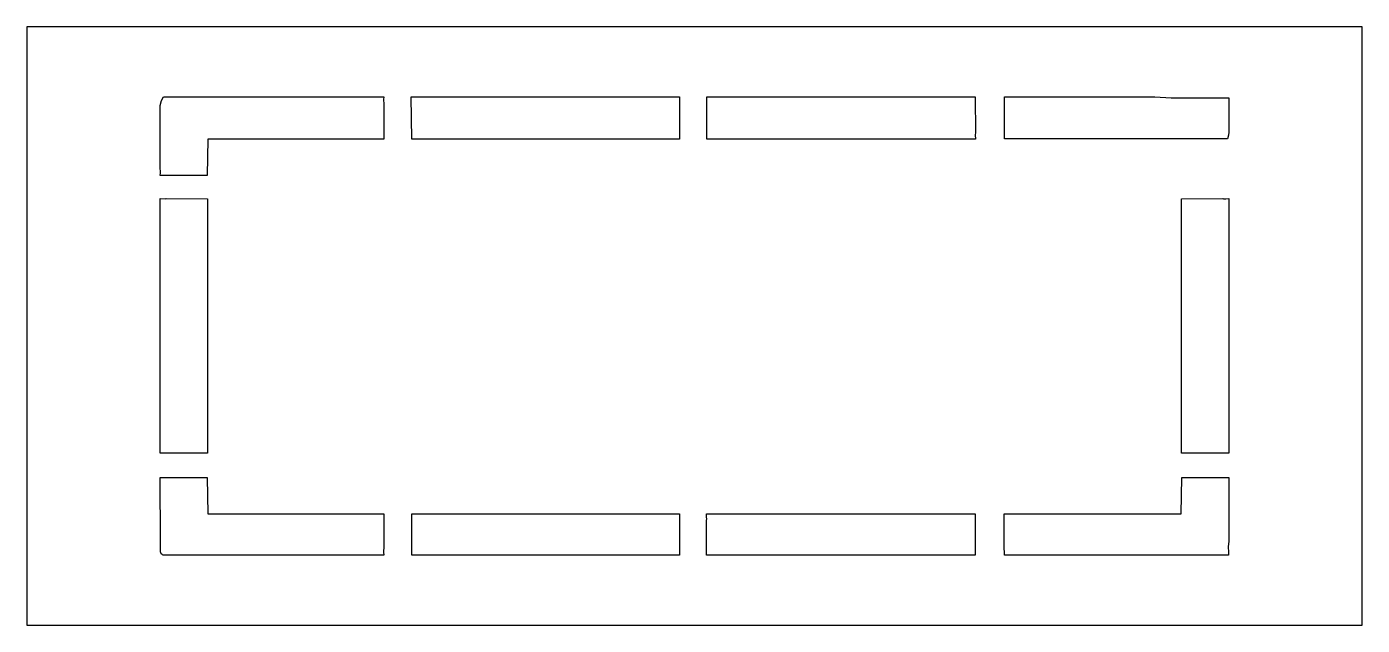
# Model space of a CAD drawing. Header units: inches. Extents: x 0 to 105, y 0 to 47.
import ezdxf

# ---------------------------------------------------------------- set-up
doc = ezdxf.new("R2010")
doc.units = ezdxf.units.IN
doc.header["$MEASUREMENT"] = 0
doc.layers.add('CUT', color=1, linetype='Continuous')

msp = doc.modelspace()

# ---------------------------------------------------------------- linework, layer by layer
at = {"layer": 'CUT'}
for points in [[(0, 0), (105, 0), (105, 47), (0, 47)], [(10.51, 35.54), (10.51, 35.66), (10.5, 35.87), (10.5, 40.82), (10.6, 41.21), (10.75, 41.5), (28.07, 41.5), (28.06, 41.28), (28.07, 40.92), (28.07, 38.18), (14.23, 38.18), (14.2, 35.31), (10.5, 35.31)], [(30.28, 38.18), (30.22, 41.5), (51.32, 41.5), (51.32, 38.63), (51.32, 38.59), (51.32, 38.4), (51.32, 38.18)], [(74.57, 38.52), (74.58, 38.18), (53.46, 38.18), (53.46, 41.5), (74.56, 41.5), (74.58, 38.66)], [(89.98, 41.41), (94.5, 41.41), (94.5, 38.72), (94.47, 38.49), (94.4, 38.2), (76.86, 38.2), (76.87, 41.5), (88.69, 41.5)], [(14.21, 33.49), (14.21, 13.52), (10.5, 13.51), (10.5, 33.5), (10.92, 33.49), (10.97, 33.5)], [(90.79, 13.52), (90.79, 33.49), (94.03, 33.5), (94.08, 33.49), (94.27, 33.49), (94.5, 33.5), (94.5, 13.51)], [(10.67, 5.53), (10.64, 5.55), (10.58, 5.61), (10.54, 5.68), (10.53, 5.76), (10.52, 6.42), (10.51, 6.55), (10.5, 11.61), (14.2, 11.61), (14.24, 8.75), (28.07, 8.75), (28.07, 5.97), (28.06, 5.91), (28.06, 5.73), (28.07, 5.5), (10.8, 5.5), (10.76, 5.5), (10.72, 5.51)], [(76.87, 5.72), (76.85, 6.05), (76.85, 8.75), (90.77, 8.75), (90.8, 11.61), (94.5, 11.61), (94.5, 6.59), (94.46, 6.18), (94.47, 5.72), (94.48, 5.5), (76.86, 5.5)], [(51.31, 5.5), (30.27, 5.5), (30.28, 5.72), (30.28, 5.91), (30.27, 5.97), (30.28, 8.75), (51.31, 8.75)], [(53.46, 8.33), (53.45, 8.52), (53.45, 8.75), (74.57, 8.75), (74.56, 5.5), (53.45, 5.5), (53.45, 8.28)]]:
    msp.add_lwpolyline(points, close=True, dxfattribs=at)

doc.saveas('drawing.dxf')
